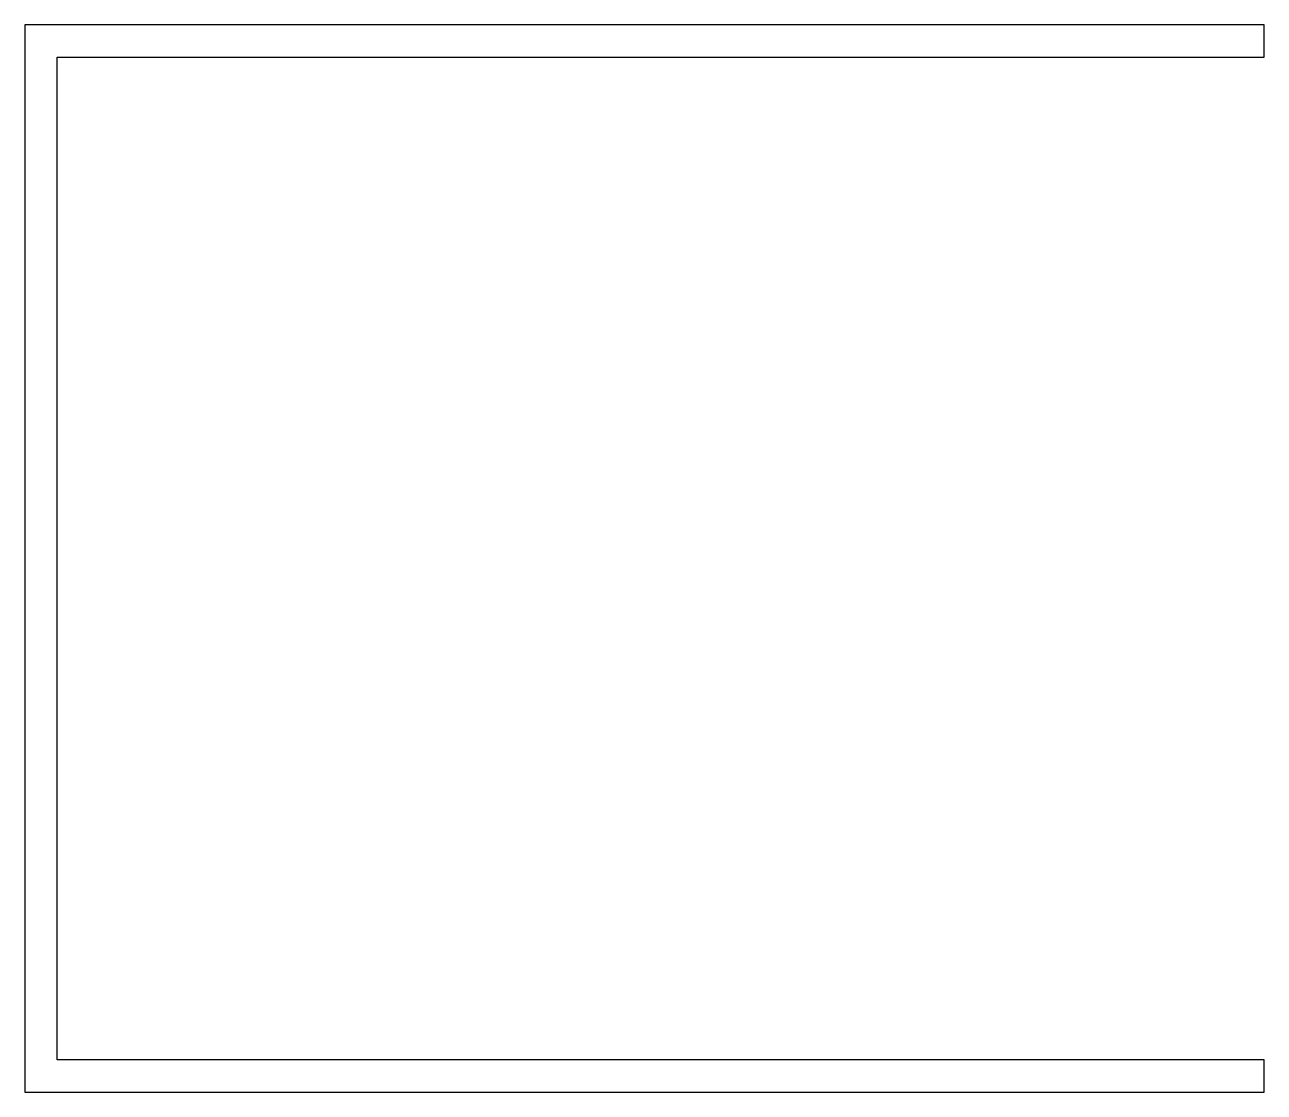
# Model space of a CAD drawing. Header units: millimetres. Extents: x 0 to 115, y 0 to 99.
import ezdxf

# ---------------------------------------------------------------- set-up
doc = ezdxf.new("R2010")
doc.units = ezdxf.units.MM
doc.layers.add('CUT', color=7, linetype='Continuous')

msp = doc.modelspace()

# ---------------------------------------------------------------- linework, layer by layer
at = {"layer": 'CUT'}
msp.add_lwpolyline([(0, 0), (115.25, 0), (115.25, 3), (3, 3), (3, 96.2), (115.25, 96.2), (115.25, 99.2), (0, 99.2)], close=True, dxfattribs=at)

doc.saveas('drawing.dxf')
